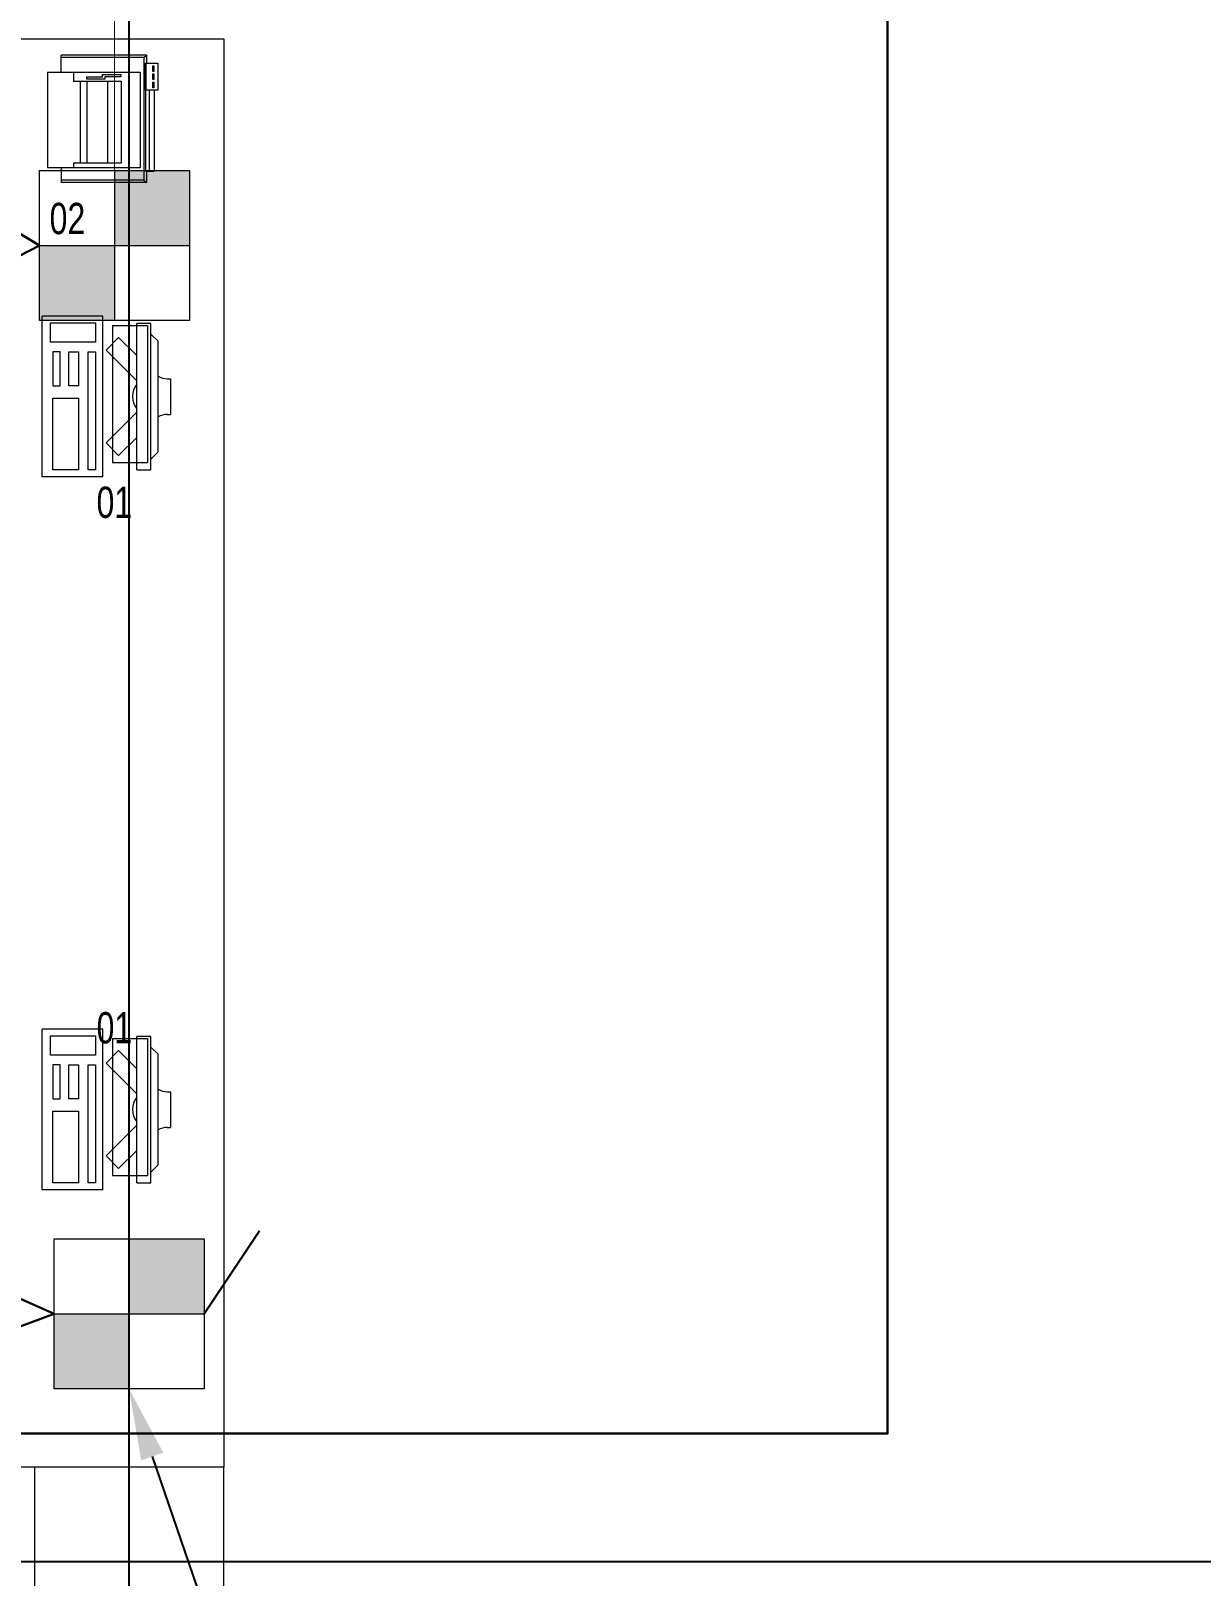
# Model space of a CAD drawing. Header units: metres. Extents: x 75097 to 220695, y -1557923 to -1361206.
# Drawn here: x 115288 to 118566, y -1469678 to -1465350 of the extents above; entities that cross this region are included whole.
import ezdxf
from ezdxf import colors
from ezdxf.entities.mleader import LeaderData, LeaderLine
from ezdxf.math import Vec2, Vec3

# ---------------------------------------------------------------- set-up
doc = ezdxf.new("R2010")
doc.units = ezdxf.units.M
doc.layers.get('0').update_dxf_attribs({"lineweight": 0})
doc.layers.add('A-100 - Copy$0$axes', color=8, linetype='Continuous')
for name, color, linetype, lineweight in [('A-100 - Copy$0$Medical Equipment and Furniture', 8, 'Continuous', 0), ('A-100 - Copy$0$Structure', 8, 'Continuous', 9), ('E-LG', 245, 'Continuous', 30)]:
    doc.layers.add(name, color=color, linetype=linetype, lineweight=lineweight)
doc.layers.add('E-POWR', color=7, linetype='Continuous', lineweight=9, true_color=0x4e7e3e)
doc.styles.add('A-100 - Copy$0$X3G_ENTITY_257CFD', font='swisscl.ttf', dxfattribs={"height": 200})
doc.styles.get("Standard").update_dxf_attribs({"font": 'GOTHIC.TTF'})

# ---------------------------------------------------------------- blocks, each defined once
blk = doc.blocks.new('FLOOR BOX')
at = {"layer": 'E-POWR'}
h = blk.add_hatch(color=256, dxfattribs=at)
h.dxf.hatch_style = 1
h.paths.add_polyline_path([(0, 300), (0, 0), (300, 0), (300, 300)])
h.paths.add_polyline_path([(0, -300), (0, 0), (-300, 0), (-300, -300)])
blk.add_lwpolyline([(-300, 300), (300, 300), (300, -300), (-300, -300)], close=True, dxfattribs=at)
for points in [[(0, 300), (0, -300)], [(-300, 0), (300, 0)]]:
    blk.add_lwpolyline(points, dxfattribs=at)
blk = doc.blocks.new('A-100 - Copy$0$ITCWLS1-P')
for p, q in [((-0.17, 0.45), (-0.17, 0)), ((-0.17, 0.45), (0, 0.45)), ((0, 0.45), (0, 0)), ((-0.3251, 0.38, 0), (-0.3051, 0.4, 0)), ((-0.2651, 0.43, 0), (-0.3051, 0.43, 0)), ((-0.3051, 0.43, 0), (-0.3051, 0.02, 0)), ((-0.197, 0.4094), (-0.295, 0.4094)), ((-0.295, 0.0264), (-0.295, 0.4094)), ((-0.2651, 0.43, 0), (-0.2651, 0.02, 0)), ((-0.197, 0.0264), (-0.197, 0.4094)), ((-0.1496, 0.4305), (-0.1291, 0.4305)), ((-0.1291, 0.4305), (-0.1291, 0.4089)), ((-0.3251, 0.38, 0), (-0.3251, 0.07, 0)), ((-0.3503, 0.275), (-0.3596, 0.275)), ((-0.3596, 0.175), (-0.3596, 0.275)), ((-0.3503, 0.175), (-0.3596, 0.175)), ((-0.3251, 0.07, 0), (-0.3051, 0.05, 0)), ((-0.3051, 0.02, 0), (-0.2651, 0.02, 0)), ((-0.197, 0.0264), (-0.295, 0.0264)), ((-0.17, 0), (0, 0))]:
    blk.add_line(p, q)
at = {"extrusion": (2.48281e-10, 3.18408e-10, -1)}
for p, q in [((-0.2651, 0.3395), (-0.2144, 0.3902)), ((-0.1791, 0.3548), (-0.2144, 0.3902)), ((-0.2651, 0.2688), (-0.1791, 0.3548))]:
    blk.add_line(p, q, dxfattribs=at)
at = {"extrusion": (2.48281e-10, -3.18408e-10, -1)}
for p, q in [((-0.2651, 0.1812), (-0.1791, 0.0952)), ((-0.2651, 0.1105), (-0.2144, 0.0598)), ((-0.1791, 0.0952), (-0.2144, 0.0598))]:
    blk.add_line(p, q, dxfattribs=at)
for points in [[(-0.1291, 0.4089), (-0.1291, 0.1), (-0.1496, 0.1), (-0.1496, 0.4305)], [(-0.1496, 0.1), (-0.1496, 0.1), (-0.1496, 0.1), (-0.1496, 0.1), (-0.1496, 0.1), (-0.1496, 0.1), (-0.1496, 0.1), (-0.1496, 0.1), (-0.1496, 0.1)], [(-0.1496, 0.1), (-0.1496, 0.1), (-0.1496, 0.1), (-0.1496, 0.1), (-0.1496, 0.1), (-0.1496, 0.1), (-0.1496, 0.1), (-0.1496, 0.1), (-0.1496, 0.1), (-0.1496, 0.1), (-0.1496, 0.1), (-0.1496, 0.1), (-0.1496, 0.1), (-0.1496, 0.1), (-0.1496, 0.1), (-0.1496, 0.1), (-0.1496, 0.1), (-0.1496, 0.1)], [(-0.1496, 0.1), (-0.1496, 0.1), (-0.1496, 0.1), (-0.1496, 0.1), (-0.1496, 0.1), (-0.1496, 0.1), (-0.1496, 0.1), (-0.1496, 0.1), (-0.1496, 0.1), (-0.1496, 0.1)], [(-0.1496, 0.1), (-0.1496, 0.1), (-0.1496, 0.1), (-0.1496, 0.1), (-0.1496, 0.1), (-0.1496, 0.1), (-0.1496, 0.1)], [(-0.1496, 0.1), (-0.1496, 0.1), (-0.1496, 0.1), (-0.1496, 0.1), (-0.1496, 0.1), (-0.1496, 0.1), (-0.1496, 0.1), (-0.1496, 0.1), (-0.1496, 0.1), (-0.1496, 0.1)], [(-0.1496, 0.1), (-0.1496, 0.1), (-0.1496, 0.1), (-0.1496, 0.1), (-0.1496, 0.1), (-0.1496, 0.1), (-0.1496, 0.1), (-0.1496, 0.1), (-0.1496, 0.1), (-0.1496, 0.1), (-0.1496, 0.1), (-0.1496, 0.1), (-0.1496, 0.1), (-0.1496, 0.1), (-0.1496, 0.1)], [(-0.1496, 0.1), (-0.1496, 0.1), (-0.1496, 0.1), (-0.1496, 0.1), (-0.1496, 0.1), (-0.1496, 0.1), (-0.1496, 0.1), (-0.1496, 0.1), (-0.1496, 0.1), (-0.1496, 0.1)], [(-0.1496, 0.1), (-0.1496, 0.1), (-0.1496, 0.1), (-0.1496, 0.1), (-0.1496, 0.1), (-0.1496, 0.1), (-0.1496, 0.1), (-0.1496, 0.1), (-0.1496, 0.1), (-0.1496, 0.1)], [(-0.1496, 0.1), (-0.1496, 0.1), (-0.1496, 0.1), (-0.1496, 0.1), (-0.1496, 0.1), (-0.1496, 0.1), (-0.1496, 0.1), (-0.1496, 0.1), (-0.1496, 0.1), (-0.1496, 0.1), (-0.1496, 0.1), (-0.1496, 0.1), (-0.1496, 0.1), (-0.1496, 0.1), (-0.1496, 0.1), (-0.1496, 0.1), (-0.1496, 0.1), (-0.1496, 0.1), (-0.1496, 0.1), (-0.1496, 0.1), (-0.1496, 0.1), (-0.1496, 0.1), (-0.1496, 0.1), (-0.1496, 0.1), (-0.1496, 0.1), (-0.1496, 0.1), (-0.1496, 0.1), (-0.1496, 0.1), (-0.1496, 0.1), (-0.1496, 0.1), (-0.1496, 0.1), (-0.1496, 0.1), (-0.1496, 0.1), (-0.1496, 0.1), (-0.1496, 0.1), (-0.1496, 0.1), (-0.1496, 0.1), (-0.1496, 0.1), (-0.1496, 0.1), (-0.1496, 0.1), (-0.1496, 0.1), (-0.1496, 0.1), (-0.1496, 0.1), (-0.1496, 0.1), (-0.1496, 0.1), (-0.1496, 0.1), (-0.1496, 0.1), (-0.1496, 0.1), (-0.1496, 0.1), (-0.1496, 0.1), (-0.1496, 0.1), (-0.1496, 0.1), (-0.1496, 0.1), (-0.1496, 0.1)], [(-0.1496, 0.1), (-0.1496, 0.1), (-0.1496, 0.1), (-0.1496, 0.1), (-0.1496, 0.1), (-0.1496, 0.1), (-0.1496, 0.1), (-0.1496, 0.1), (-0.1496, 0.1), (-0.1496, 0.1), (-0.1496, 0.1), (-0.1496, 0.1), (-0.1496, 0.1), (-0.1496, 0.1), (-0.1496, 0.1), (-0.1496, 0.1), (-0.1496, 0.1), (-0.1496, 0.1), (-0.1496, 0.1), (-0.1496, 0.1), (-0.1496, 0.1), (-0.1496, 0.1), (-0.1496, 0.1), (-0.1496, 0.1), (-0.1496, 0.1), (-0.1496, 0.1), (-0.1496, 0.1), (-0.1496, 0.1), (-0.1496, 0.1), (-0.1496, 0.1), (-0.1496, 0.1), (-0.1496, 0.1), (-0.1496, 0.1), (-0.1496, 0.1), (-0.1496, 0.1), (-0.1496, 0.1), (-0.1496, 0.1), (-0.1496, 0.1), (-0.1496, 0.1), (-0.1496, 0.1), (-0.1496, 0.1), (-0.1496, 0.1), (-0.1496, 0.1), (-0.1496, 0.1), (-0.1496, 0.1), (-0.1496, 0.1), (-0.1496, 0.1), (-0.1496, 0.1), (-0.1496, 0.1), (-0.1496, 0.1), (-0.1496, 0.1), (-0.1496, 0.1), (-0.1496, 0.1), (-0.1496, 0.1), (-0.1496, 0.1), (-0.1496, 0.1), (-0.1496, 0.1), (-0.1496, 0.1), (-0.1496, 0.1), (-0.1496, 0.1), (-0.1496, 0.1), (-0.1496, 0.1), (-0.1496, 0.1), (-0.1496, 0.1), (-0.1496, 0.1), (-0.1496, 0.1), (-0.1496, 0.1), (-0.1496, 0.1), (-0.1496, 0.1), (-0.1496, 0.1), (-0.1496, 0.1), (-0.1496, 0.1), (-0.1496, 0.1), (-0.1496, 0.1), (-0.1496, 0.1), (-0.1496, 0.1), (-0.1496, 0.1), (-0.1496, 0.1), (-0.1496, 0.1), (-0.1496, 0.1), (-0.1496, 0.1), (-0.1496, 0.1), (-0.1496, 0.1), (-0.1496, 0.1), (-0.1496, 0.1), (-0.1496, 0.1), (-0.1496, 0.1), (-0.1496, 0.1), (-0.1496, 0.1)], [(-0.1496, 0.1), (-0.1496, 0.1), (-0.1496, 0.1), (-0.1496, 0.1), (-0.1496, 0.1), (-0.1496, 0.1), (-0.1496, 0.1), (-0.1496, 0.1), (-0.1496, 0.1), (-0.1496, 0.1), (-0.1496, 0.1), (-0.1496, 0.1)], [(-0.1496, 0.1), (-0.1496, 0.1), (-0.1496, 0.1), (-0.1496, 0.1), (-0.1496, 0.1), (-0.1496, 0.1), (-0.1496, 0.1)], [(-0.1496, 0.1), (-0.1496, 0.1), (-0.1496, 0.1), (-0.1496, 0.1), (-0.1496, 0.1), (-0.1496, 0.1), (-0.1496, 0.1), (-0.1496, 0.1), (-0.1496, 0.1), (-0.1496, 0.1), (-0.1496, 0.1), (-0.1496, 0.1), (-0.1496, 0.1), (-0.1496, 0.1), (-0.1496, 0.1), (-0.1496, 0.1), (-0.1496, 0.1)], [(-0.1496, 0.1), (-0.1496, 0.1), (-0.1496, 0.1), (-0.1496, 0.1), (-0.1496, 0.1), (-0.1496, 0.1), (-0.1496, 0.1), (-0.1496, 0.1), (-0.1496, 0.1), (-0.1496, 0.1), (-0.1496, 0.1), (-0.1496, 0.1), (-0.1496, 0.1), (-0.1496, 0.1), (-0.1496, 0.1), (-0.1496, 0.1), (-0.1496, 0.1), (-0.1496, 0.1), (-0.1496, 0.1), (-0.1496, 0.1), (-0.1496, 0.1), (-0.1496, 0.1), (-0.1496, 0.1), (-0.1496, 0.1), (-0.1496, 0.1), (-0.1496, 0.1), (-0.1496, 0.1), (-0.1496, 0.1), (-0.1496, 0.1), (-0.1496, 0.1), (-0.1496, 0.1), (-0.1496, 0.1), (-0.1496, 0.1), (-0.1496, 0.1), (-0.1496, 0.1), (-0.1496, 0.1), (-0.1496, 0.1), (-0.1496, 0.1), (-0.1496, 0.1), (-0.1496, 0.1), (-0.1496, 0.1), (-0.1496, 0.1), (-0.1496, 0.1), (-0.1496, 0.1), (-0.1496, 0.1), (-0.1496, 0.1), (-0.1496, 0.1), (-0.1496, 0.1), (-0.1496, 0.1), (-0.1496, 0.1), (-0.1496, 0.1), (-0.1496, 0.1), (-0.1496, 0.1), (-0.1496, 0.1), (-0.1496, 0.1), (-0.1496, 0.1), (-0.1496, 0.1), (-0.1496, 0.1), (-0.1496, 0.1), (-0.1496, 0.1), (-0.1496, 0.1), (-0.1496, 0.1), (-0.1496, 0.1), (-0.1496, 0.1), (-0.1496, 0.1), (-0.1496, 0.1), (-0.1496, 0.1), (-0.1496, 0.1), (-0.1496, 0.1), (-0.1496, 0.1), (-0.1496, 0.1), (-0.1496, 0.1), (-0.1496, 0.1), (-0.1496, 0.1), (-0.1496, 0.1), (-0.1496, 0.1), (-0.1496, 0.1), (-0.1496, 0.1), (-0.1496, 0.1), (-0.1496, 0.1), (-0.1496, 0.1), (-0.1496, 0.1), (-0.1496, 0.1), (-0.1496, 0.1), (-0.1496, 0.1), (-0.1496, 0.1), (-0.1496, 0.1), (-0.1496, 0.1), (-0.1496, 0.1), (-0.1496, 0.1), (-0.1496, 0.1), (-0.1496, 0.1), (-0.1496, 0.1), (-0.1496, 0.1), (-0.1496, 0.1), (-0.1496, 0.1), (-0.1496, 0.1), (-0.1496, 0.1), (-0.1496, 0.1), (-0.1496, 0.1), (-0.1496, 0.1), (-0.1496, 0.1), (-0.1496, 0.1), (-0.1496, 0.1), (-0.1496, 0.1), (-0.1496, 0.1), (-0.1496, 0.1), (-0.1496, 0.1), (-0.1496, 0.1), (-0.1496, 0.1), (-0.1496, 0.1)], [(-0.1496, 0.1), (-0.1496, 0.1), (-0.1496, 0.1), (-0.1496, 0.1), (-0.1496, 0.1), (-0.1496, 0.1), (-0.1496, 0.1), (-0.1496, 0.1)]]:
    blk.add_lwpolyline(points)
for points in [[(-0.1019, 0.4305), (-0.0304, 0.4305), (-0.0304, 0.2294), (-0.1019, 0.2294)], [(-0.1019, 0.1954), (-0.0747, 0.1954), (-0.0747, 0.1), (-0.1019, 0.1)], [(-0.0304, 0.1954), (-0.0508, 0.1954), (-0.0508, 0.1), (-0.0304, 0.1)], [(-0.1496, 0.1), (-0.1496, 0.1), (-0.1496, 0.1), (-0.1496, 0.1), (-0.1496, 0.1), (-0.1496, 0.1), (-0.1496, 0.1), (-0.1496, 0.1), (-0.1496, 0.1), (-0.1496, 0.1), (-0.1496, 0.1), (-0.1496, 0.1), (-0.1496, 0.1), (-0.1496, 0.1), (-0.1496, 0.1), (-0.1496, 0.1), (-0.1496, 0.1), (-0.1496, 0.1), (-0.1496, 0.1), (-0.1496, 0.1), (-0.1496, 0.1), (-0.1496, 0.1), (-0.1496, 0.1), (-0.1496, 0.1), (-0.1496, 0.1), (-0.1496, 0.1), (-0.1496, 0.1), (-0.1496, 0.1), (-0.1496, 0.1), (-0.1496, 0.1), (-0.1496, 0.1), (-0.1496, 0.1), (-0.1496, 0.1), (-0.1496, 0.1), (-0.1496, 0.1), (-0.1496, 0.1), (-0.1496, 0.1), (-0.1496, 0.1), (-0.1496, 0.1), (-0.1496, 0.1), (-0.1496, 0.1), (-0.1496, 0.1), (-0.1496, 0.1), (-0.1496, 0.1), (-0.1496, 0.1), (-0.1496, 0.1), (-0.1496, 0.1), (-0.1496, 0.1), (-0.1496, 0.1), (-0.1496, 0.1), (-0.1496, 0.1), (-0.1496, 0.1), (-0.1496, 0.1), (-0.1496, 0.1), (-0.1496, 0.1), (-0.1496, 0.1), (-0.1496, 0.1), (-0.1496, 0.1), (-0.1496, 0.1), (-0.1496, 0.1), (-0.1496, 0.1), (-0.1496, 0.1), (-0.1496, 0.1), (-0.1496, 0.1), (-0.1496, 0.1), (-0.1496, 0.1), (-0.1496, 0.1), (-0.1496, 0.1), (-0.1496, 0.1), (-0.1496, 0.1), (-0.1496, 0.1), (-0.1496, 0.1), (-0.1496, 0.1), (-0.1496, 0.1), (-0.1496, 0.1), (-0.1496, 0.1), (-0.1496, 0.1), (-0.1496, 0.1), (-0.1496, 0.1), (-0.1496, 0.1), (-0.1496, 0.1), (-0.1496, 0.1), (-0.1496, 0.1), (-0.1496, 0.1), (-0.1496, 0.1), (-0.1496, 0.1), (-0.1496, 0.1), (-0.1496, 0.1), (-0.1496, 0.1), (-0.1496, 0.1), (-0.1496, 0.1), (-0.1496, 0.1), (-0.1496, 0.1), (-0.1496, 0.1), (-0.1496, 0.1), (-0.1496, 0.1), (-0.1496, 0.1), (-0.1496, 0.1), (-0.1496, 0.1), (-0.1496, 0.1), (-0.1496, 0.1), (-0.1496, 0.1), (-0.1496, 0.1), (-0.1496, 0.1), (-0.1496, 0.1), (-0.1496, 0.1), (-0.1496, 0.1), (-0.1496, 0.1), (-0.1496, 0.1), (-0.1496, 0.1), (-0.1496, 0.1), (-0.1496, 0.1), (-0.1496, 0.1), (-0.1496, 0.1), (-0.1496, 0.1), (-0.1496, 0.1), (-0.1496, 0.1), (-0.1496, 0.1), (-0.1496, 0.1), (-0.1496, 0.1), (-0.1496, 0.1), (-0.1496, 0.1), (-0.1496, 0.1), (-0.1496, 0.1), (-0.1496, 0.1), (-0.1496, 0.1), (-0.1496, 0.1), (-0.1496, 0.1), (-0.1496, 0.1), (-0.1496, 0.1), (-0.1496, 0.1), (-0.1496, 0.1), (-0.1496, 0.1), (-0.1496, 0.1), (-0.1496, 0.1), (-0.1496, 0.1), (-0.1496, 0.1), (-0.1496, 0.1), (-0.1496, 0.1), (-0.1496, 0.1), (-0.1496, 0.1), (-0.1496, 0.1), (-0.1496, 0.1), (-0.1496, 0.1), (-0.1496, 0.1), (-0.1496, 0.1), (-0.1496, 0.1), (-0.1496, 0.1), (-0.1496, 0.1), (-0.1496, 0.1), (-0.1496, 0.1), (-0.1496, 0.1), (-0.1496, 0.1), (-0.1496, 0.1), (-0.1496, 0.1), (-0.1496, 0.1), (-0.1496, 0.1), (-0.1496, 0.1), (-0.1496, 0.1), (-0.1496, 0.1), (-0.1496, 0.1), (-0.1496, 0.1), (-0.1496, 0.1), (-0.1496, 0.1), (-0.1496, 0.1), (-0.1496, 0.1), (-0.1496, 0.1), (-0.1496, 0.1), (-0.1496, 0.1), (-0.1496, 0.1), (-0.1496, 0.1), (-0.1496, 0.1), (-0.1496, 0.1), (-0.1496, 0.1), (-0.1496, 0.1), (-0.1496, 0.1), (-0.1496, 0.1), (-0.1496, 0.1), (-0.1496, 0.1), (-0.1496, 0.1), (-0.1496, 0.1), (-0.1496, 0.1), (-0.1496, 0.1), (-0.1496, 0.1), (-0.1496, 0.1), (-0.1496, 0.1), (-0.1496, 0.1), (-0.1496, 0.1), (-0.1496, 0.1), (-0.1496, 0.1), (-0.1496, 0.1), (-0.1496, 0.1), (-0.1496, 0.1), (-0.1496, 0.1), (-0.1496, 0.1), (-0.1496, 0.1), (-0.1496, 0.1), (-0.1496, 0.1), (-0.1496, 0.1), (-0.1496, 0.1), (-0.1496, 0.1), (-0.1496, 0.1), (-0.1496, 0.1), (-0.1496, 0.1), (-0.1496, 0.1), (-0.1496, 0.1), (-0.1496, 0.1), (-0.1496, 0.1), (-0.1496, 0.1), (-0.1496, 0.1), (-0.1496, 0.1), (-0.1496, 0.1), (-0.1496, 0.1), (-0.1496, 0.1), (-0.1496, 0.1), (-0.1496, 0.1), (-0.1496, 0.1), (-0.1496, 0.1), (-0.1496, 0.1), (-0.1496, 0.1), (-0.1496, 0.1), (-0.1496, 0.1), (-0.1496, 0.1), (-0.1496, 0.1), (-0.1496, 0.1), (-0.1496, 0.1), (-0.1496, 0.1), (-0.1496, 0.1), (-0.1496, 0.1), (-0.1496, 0.1), (-0.1496, 0.1), (-0.1496, 0.1), (-0.1496, 0.1), (-0.1496, 0.1), (-0.1496, 0.1), (-0.1496, 0.1), (-0.1496, 0.1), (-0.1496, 0.1), (-0.1496, 0.1), (-0.1496, 0.1), (-0.1496, 0.1), (-0.1496, 0.1), (-0.1496, 0.1), (-0.1496, 0.1), (-0.1496, 0.1), (-0.1496, 0.1), (-0.1496, 0.1), (-0.1496, 0.1), (-0.1496, 0.1), (-0.1496, 0.1), (-0.1496, 0.1), (-0.1496, 0.1), (-0.1496, 0.1), (-0.1496, 0.1), (-0.1496, 0.1), (-0.1496, 0.1), (-0.1496, 0.1), (-0.1496, 0.1), (-0.1496, 0.1), (-0.1496, 0.1), (-0.1496, 0.1), (-0.1496, 0.1), (-0.1496, 0.1), (-0.1496, 0.1), (-0.1496, 0.1), (-0.1496, 0.1), (-0.1496, 0.1), (-0.1496, 0.1), (-0.1496, 0.1), (-0.1496, 0.1), (-0.1496, 0.1), (-0.1496, 0.1), (-0.1496, 0.1), (-0.1496, 0.1), (-0.1496, 0.1), (-0.1496, 0.1), (-0.1496, 0.1)], [(-0.1496, 0.1), (-0.1496, 0.1), (-0.1496, 0.1), (-0.1496, 0.1), (-0.1496, 0.1), (-0.1496, 0.1), (-0.1496, 0.1), (-0.1496, 0.1), (-0.1496, 0.1), (-0.1496, 0.1), (-0.1496, 0.1), (-0.1496, 0.1), (-0.1496, 0.1), (-0.1496, 0.1), (-0.1496, 0.1), (-0.1496, 0.1), (-0.1496, 0.1), (-0.1496, 0.1), (-0.1496, 0.1), (-0.1496, 0.1), (-0.1496, 0.1), (-0.1496, 0.1), (-0.1496, 0.1), (-0.1496, 0.1), (-0.1496, 0.1), (-0.1496, 0.1), (-0.1496, 0.1), (-0.1496, 0.1), (-0.1496, 0.1), (-0.1496, 0.1), (-0.1496, 0.1), (-0.1496, 0.1), (-0.1496, 0.1), (-0.1496, 0.1), (-0.1496, 0.1), (-0.1496, 0.1), (-0.1496, 0.1), (-0.1496, 0.1), (-0.1496, 0.1), (-0.1496, 0.1), (-0.1496, 0.1), (-0.1496, 0.1), (-0.1496, 0.1), (-0.1496, 0.1), (-0.1496, 0.1), (-0.1496, 0.1), (-0.1496, 0.1), (-0.1496, 0.1), (-0.1496, 0.1), (-0.1496, 0.1), (-0.1496, 0.1), (-0.1496, 0.1), (-0.1496, 0.1), (-0.1496, 0.1), (-0.1496, 0.1), (-0.1496, 0.1), (-0.1496, 0.1), (-0.1496, 0.1), (-0.1496, 0.1), (-0.1496, 0.1), (-0.1496, 0.1), (-0.1496, 0.1), (-0.1496, 0.1), (-0.1496, 0.1), (-0.1496, 0.1), (-0.1496, 0.1), (-0.1496, 0.1), (-0.1496, 0.1), (-0.1496, 0.1), (-0.1496, 0.1), (-0.1496, 0.1), (-0.1496, 0.1), (-0.1496, 0.1), (-0.1496, 0.1), (-0.1496, 0.1), (-0.1496, 0.1), (-0.1496, 0.1), (-0.1496, 0.1), (-0.1496, 0.1), (-0.1496, 0.1), (-0.1496, 0.1), (-0.1496, 0.1), (-0.1496, 0.1), (-0.1496, 0.1), (-0.1496, 0.1), (-0.1496, 0.1), (-0.1496, 0.1), (-0.1496, 0.1), (-0.1496, 0.1), (-0.1496, 0.1), (-0.1496, 0.1), (-0.1496, 0.1), (-0.1496, 0.1), (-0.1496, 0.1), (-0.1496, 0.1), (-0.1496, 0.1), (-0.1496, 0.1), (-0.1496, 0.1), (-0.1496, 0.1), (-0.1496, 0.1), (-0.1496, 0.1), (-0.1496, 0.1), (-0.1496, 0.1), (-0.1496, 0.1), (-0.1496, 0.1), (-0.1496, 0.1), (-0.1496, 0.1), (-0.1496, 0.1), (-0.1496, 0.1), (-0.1496, 0.1), (-0.1496, 0.1), (-0.1496, 0.1), (-0.1496, 0.1), (-0.1496, 0.1), (-0.1496, 0.1), (-0.1496, 0.1), (-0.1496, 0.1), (-0.1496, 0.1), (-0.1496, 0.1), (-0.1496, 0.1), (-0.1496, 0.1), (-0.1496, 0.1), (-0.1496, 0.1), (-0.1496, 0.1), (-0.1496, 0.1), (-0.1496, 0.1), (-0.1496, 0.1), (-0.1496, 0.1), (-0.1496, 0.1), (-0.1496, 0.1), (-0.1496, 0.1), (-0.1496, 0.1), (-0.1496, 0.1), (-0.1496, 0.1), (-0.1496, 0.1), (-0.1496, 0.1), (-0.1496, 0.1), (-0.1496, 0.1), (-0.1496, 0.1), (-0.1496, 0.1), (-0.1496, 0.1), (-0.1496, 0.1), (-0.1496, 0.1), (-0.1496, 0.1), (-0.1496, 0.1), (-0.1496, 0.1), (-0.1496, 0.1), (-0.1496, 0.1), (-0.1496, 0.1), (-0.1496, 0.1), (-0.1496, 0.1), (-0.1496, 0.1), (-0.1496, 0.1), (-0.1496, 0.1), (-0.1496, 0.1), (-0.1496, 0.1), (-0.1496, 0.1), (-0.1496, 0.1), (-0.1496, 0.1), (-0.1496, 0.1), (-0.1496, 0.1), (-0.1496, 0.1), (-0.1496, 0.1), (-0.1496, 0.1), (-0.1496, 0.1), (-0.1496, 0.1), (-0.1496, 0.1), (-0.1496, 0.1), (-0.1496, 0.1), (-0.1496, 0.1), (-0.1496, 0.1), (-0.1496, 0.1), (-0.1496, 0.1), (-0.1496, 0.1), (-0.1496, 0.1), (-0.1496, 0.1), (-0.1496, 0.1), (-0.1496, 0.1), (-0.1496, 0.1), (-0.1496, 0.1), (-0.1496, 0.1), (-0.1496, 0.1), (-0.1496, 0.1), (-0.1496, 0.1), (-0.1496, 0.1), (-0.1496, 0.1), (-0.1496, 0.1), (-0.1496, 0.1), (-0.1496, 0.1), (-0.1496, 0.1), (-0.1496, 0.1), (-0.1496, 0.1), (-0.1496, 0.1), (-0.1496, 0.1), (-0.1496, 0.1), (-0.1496, 0.1), (-0.1496, 0.1), (-0.1496, 0.1), (-0.1496, 0.1), (-0.1496, 0.1), (-0.1496, 0.1), (-0.1496, 0.1), (-0.1496, 0.1), (-0.1496, 0.1), (-0.1496, 0.1), (-0.1496, 0.1), (-0.1496, 0.1), (-0.1496, 0.1), (-0.1496, 0.1), (-0.1496, 0.1), (-0.1496, 0.1), (-0.1496, 0.1), (-0.1496, 0.1), (-0.1496, 0.1)], [(-0.1496, 0.1), (-0.1496, 0.1), (-0.1496, 0.1), (-0.1496, 0.1), (-0.1496, 0.1), (-0.1496, 0.1), (-0.1496, 0.1), (-0.1496, 0.1), (-0.1496, 0.1), (-0.1496, 0.1), (-0.1496, 0.1), (-0.1496, 0.1), (-0.1496, 0.1), (-0.1496, 0.1), (-0.1496, 0.1), (-0.1496, 0.1), (-0.1496, 0.1), (-0.1496, 0.1), (-0.1496, 0.1), (-0.1496, 0.1), (-0.1496, 0.1), (-0.1496, 0.1), (-0.1496, 0.1), (-0.1496, 0.1), (-0.1496, 0.1), (-0.1496, 0.1), (-0.1496, 0.1), (-0.1496, 0.1), (-0.1496, 0.1), (-0.1496, 0.1), (-0.1496, 0.1), (-0.1496, 0.1), (-0.1496, 0.1), (-0.1496, 0.1), (-0.1496, 0.1), (-0.1496, 0.1), (-0.1496, 0.1), (-0.1496, 0.1), (-0.1496, 0.1), (-0.1496, 0.1), (-0.1496, 0.1), (-0.1496, 0.1), (-0.1496, 0.1), (-0.1496, 0.1), (-0.1496, 0.1), (-0.1496, 0.1), (-0.1496, 0.1), (-0.1496, 0.1), (-0.1496, 0.1), (-0.1496, 0.1), (-0.1496, 0.1), (-0.1496, 0.1), (-0.1496, 0.1), (-0.1496, 0.1), (-0.1496, 0.1), (-0.1496, 0.1), (-0.1496, 0.1), (-0.1496, 0.1), (-0.1496, 0.1), (-0.1496, 0.1), (-0.1496, 0.1), (-0.1496, 0.1), (-0.1496, 0.1), (-0.1496, 0.1), (-0.1496, 0.1), (-0.1496, 0.1), (-0.1496, 0.1), (-0.1496, 0.1), (-0.1496, 0.1), (-0.1496, 0.1), (-0.1496, 0.1), (-0.1496, 0.1), (-0.1496, 0.1), (-0.1496, 0.1), (-0.1496, 0.1), (-0.1496, 0.1), (-0.1496, 0.1), (-0.1496, 0.1), (-0.1496, 0.1), (-0.1496, 0.1), (-0.1496, 0.1), (-0.1496, 0.1), (-0.1496, 0.1), (-0.1496, 0.1), (-0.1496, 0.1), (-0.1496, 0.1), (-0.1496, 0.1), (-0.1496, 0.1), (-0.1496, 0.1), (-0.1496, 0.1), (-0.1496, 0.1), (-0.1496, 0.1), (-0.1496, 0.1), (-0.1496, 0.1), (-0.1496, 0.1), (-0.1496, 0.1), (-0.1496, 0.1), (-0.1496, 0.1), (-0.1496, 0.1), (-0.1496, 0.1), (-0.1496, 0.1), (-0.1496, 0.1), (-0.1496, 0.1), (-0.1496, 0.1), (-0.1496, 0.1), (-0.1496, 0.1), (-0.1496, 0.1), (-0.1496, 0.1), (-0.1496, 0.1), (-0.1496, 0.1), (-0.1496, 0.1), (-0.1496, 0.1), (-0.1496, 0.1), (-0.1496, 0.1), (-0.1496, 0.1), (-0.1496, 0.1), (-0.1496, 0.1), (-0.1496, 0.1), (-0.1496, 0.1), (-0.1496, 0.1), (-0.1496, 0.1), (-0.1496, 0.1), (-0.1496, 0.1), (-0.1496, 0.1), (-0.1496, 0.1), (-0.1496, 0.1), (-0.1496, 0.1), (-0.1496, 0.1), (-0.1496, 0.1), (-0.1496, 0.1), (-0.1496, 0.1), (-0.1496, 0.1), (-0.1496, 0.1), (-0.1496, 0.1), (-0.1496, 0.1), (-0.1496, 0.1), (-0.1496, 0.1), (-0.1496, 0.1), (-0.1496, 0.1), (-0.1496, 0.1), (-0.1496, 0.1), (-0.1496, 0.1), (-0.1496, 0.1), (-0.1496, 0.1), (-0.1496, 0.1), (-0.1496, 0.1), (-0.1496, 0.1), (-0.1496, 0.1), (-0.1496, 0.1), (-0.1496, 0.1), (-0.1496, 0.1), (-0.1496, 0.1), (-0.1496, 0.1), (-0.1496, 0.1), (-0.1496, 0.1), (-0.1496, 0.1), (-0.1496, 0.1), (-0.1496, 0.1), (-0.1496, 0.1), (-0.1496, 0.1), (-0.1496, 0.1), (-0.1496, 0.1), (-0.1496, 0.1), (-0.1496, 0.1), (-0.1496, 0.1), (-0.1496, 0.1), (-0.1496, 0.1), (-0.1496, 0.1), (-0.1496, 0.1), (-0.1496, 0.1), (-0.1496, 0.1), (-0.1496, 0.1), (-0.1496, 0.1), (-0.1496, 0.1), (-0.1496, 0.1), (-0.1496, 0.1), (-0.1496, 0.1), (-0.1496, 0.1), (-0.1496, 0.1), (-0.1496, 0.1), (-0.1496, 0.1), (-0.1496, 0.1), (-0.1496, 0.1), (-0.1496, 0.1), (-0.1496, 0.1), (-0.1496, 0.1), (-0.1496, 0.1), (-0.1496, 0.1), (-0.1496, 0.1), (-0.1496, 0.1), (-0.1496, 0.1), (-0.1496, 0.1), (-0.1496, 0.1), (-0.1496, 0.1), (-0.1496, 0.1), (-0.1496, 0.1), (-0.1496, 0.1), (-0.1496, 0.1), (-0.1496, 0.1), (-0.1496, 0.1), (-0.1496, 0.1), (-0.1496, 0.1), (-0.1496, 0.1), (-0.1496, 0.1), (-0.1496, 0.1), (-0.1496, 0.1), (-0.1496, 0.1), (-0.1496, 0.1), (-0.1496, 0.1), (-0.1496, 0.1), (-0.1496, 0.1), (-0.1496, 0.1), (-0.1496, 0.1), (-0.1496, 0.1), (-0.1496, 0.1), (-0.1496, 0.1), (-0.1496, 0.1), (-0.1496, 0.1), (-0.1496, 0.1)], [(-0.1496, 0.0727), (-0.0236, 0.0727), (-0.0236, 0.0182), (-0.1496, 0.0182)]]:
    blk.add_lwpolyline(points, close=True)
for centre, radius, start, end in [((-0.3503, 0.325), 0.05, 270, 300.3093), ((-0.3089, 0.225), 0.0556, 321.9431, 38.0569), ((-0.3503, 0.125), 0.05, 59.6907, 90)]:
    blk.add_arc(centre, radius, start, end)
blk = doc.blocks.new('A-100 - Copy$0$ITPPLT2C-P')
for p, q in [((0, 0), (0, -0.2262)), ((0.0252, 0), (0, 0)), ((0.0139, 0), (0.0139, -0.2262)), ((0.0252, 0), (0.0139, 0)), ((0.0229, 0.0318), (0.2618, 0.0318)), ((0.0304, 0.0256), (0.0229, 0.0318)), ((0.0229, 0), (0.0229, 0.0318)), ((0.0252, -0.2262), (0.0252, 0)), ((0.0304, -0.3182), (0.0304, 0.0256)), ((0.0304, 0.0256), (0.2618, 0.0256)), ((0.2618, -0.0096), (0.2618, 0.0318)), ((0.0401, -0.2769), (0.0401, -0.0096)), ((0.3, -0.0096), (0.0401, -0.0096)), ((0.0939, -0.2515), (0.0939, -0.0222)), ((0.0939, -0.0222), (0.2274, -0.0222)), ((0.1321, -0.2515), (0.1321, -0.0222)), ((0.1894, -0.2515), (0.1894, -0.0222)), ((0.2082, -0.2515), (0.2082, -0.0222)), ((0.2274, -0.0222), (0.2274, -0.0096)), ((0.3, -0.2769), (0.3, -0.0096)), ((-0.0091, -0.2262), (0.0267, -0.2262)), ((-0.0091, -0.3023), (-0.0091, -0.2262)), ((-0.0087, -0.2262), (0.0236, -0.2262)), ((-0.0087, -0.3023), (-0.0087, -0.2262)), ((0, -0.2262), (0.0252, -0.2262)), ((0.0023, -0.2495), (0.0023, -0.2334)), ((0.0023, -0.2334), (0.0045, -0.2334)), ((0.0045, -0.2495), (0.0023, -0.2495)), ((0.0023, -0.2721), (0.0023, -0.2562)), ((0.0023, -0.2562), (0.0045, -0.2562)), ((0.0045, -0.2334), (0.0045, -0.2495)), ((0.0045, -0.2562), (0.0045, -0.2721)), ((0.0139, -0.2262), (0.0252, -0.2262)), ((0.0236, -0.2262), (0.0236, -0.3023)), ((0.0267, -0.2262), (0.0267, -0.3023)), ((0.2274, -0.2515), (0.0939, -0.2515)), ((0.1395, -0.2575), (0.19, -0.2575)), ((0.1395, -0.2641), (0.1395, -0.2575)), ((0.19, -0.2575), (0.19, -0.2641)), ((0.2274, -0.2769), (0.2274, -0.2515)), ((0.0267, -0.3023), (-0.0091, -0.3023)), ((0.0236, -0.3023), (-0.0087, -0.3023)), ((0.0045, -0.2721), (0.0023, -0.2721)), ((0.0023, -0.295), (0.0023, -0.2793)), ((0.0023, -0.2793), (0.0045, -0.2793)), ((0.0045, -0.295), (0.0023, -0.295)), ((0.0045, -0.2793), (0.0045, -0.295)), ((0.0229, -0.3246), (0.0229, -0.3023)), ((0.3, -0.2769), (0.0401, -0.2769)), ((0.0947, -0.2701), (0.0947, -0.2641)), ((0.0947, -0.2641), (0.1395, -0.2641)), ((0.1457, -0.2701), (0.0947, -0.2701)), ((0.19, -0.2641), (0.1457, -0.2641)), ((0.1457, -0.2641), (0.1457, -0.2701)), ((0.2618, -0.2769), (0.2618, -0.3246)), ((0.0304, -0.3182), (0.0229, -0.3246)), ((0.0229, -0.3246), (0.2618, -0.3246)), ((0.0304, -0.3182), (0.2618, -0.3182))]:
    blk.add_line(p, q)
blk = doc.blocks.new('A-100 - Copy')
at = {"layer": 'A-100 - Copy$0$axes'}
for p, q in [((115563.3, -1477297.4, 0), (115563.3, -1366771.9, 0)), ((115563.3, -1477297.4, 0), (115563.3, -1366771.9, 0)), ((215795, -1469637.7, 2.4), (83877.8, -1469637.7, 2.4))]:
    blk.add_line(p, q, dxfattribs=at)
at = {"layer": 'A-100 - Copy$0$Medical Equipment and Furniture', "elevation": 1.2}
blk.add_lwpolyline([(115828.3, -1465372.7), (115828.3, -1469372.7), (115128.3, -1469372.7), (115128.3, -1465372.7), (115828.3, -1465372.7)], dxfattribs=at)
at = {"layer": 'A-100 - Copy$0$Structure', "elevation": 1.2}
blk.add_lwpolyline([(115298.3, -1469902.7), (115828.3, -1469902.7), (115828.3, -1469372.7), (115298.3, -1469372.7)], close=True, dxfattribs=at)
at = {"layer": 'A-100 - Copy$0$Medical Equipment and Furniture', "extrusion": (1.19875e-18, -8.17187e-07, -1), "xscale": -1000.000000000003, "yscale": 1000.000000000008, "zscale": 1000.000000000003, "rotation": 180}
blk.add_blockref('A-100 - Copy$0$ITPPLT2C-P', (-115634.7, -1465742.9, 0), dxfattribs=at)
at = {"layer": 'A-100 - Copy$0$Medical Equipment and Furniture', "extrusion": (2.20203e-06, -2.34751e-05, 1), "xscale": 1000.000000000007, "yscale": 1000.000000000007, "zscale": 1000.000000000007, "rotation": 179.9985892363079}
for p in [(115319.6, -1466149.3, 35.9), (115319.6, -1468146.1, 36)]:
    blk.add_blockref('A-100 - Copy$0$ITCWLS1-P', p, dxfattribs=at)
at = {"layer": 'A-100 - Copy$0$Medical Equipment and Furniture', "char_height": 87.47, "width": 82.543, "attachment_point": 2, "style": 'A-100 - Copy$0$X3G_ENTITY_257CFD'}
for s, insert in [('02', (115390.6, -1465831.9, 1.2)), ('01', (115522.1, -1466626.7, 1.2)), ('01', (115522.1, -1468098.3, 1.2))]:
    blk.add_mtext(s, dxfattribs=dict(at, insert=insert))

msp = doc.modelspace()

# ---------------------------------------------------------------- linework, layer by layer
at = {"layer": 'E-LG', "color": 1}
msp.add_lwpolyline([(95918.6, -1465252.9), (115237, -1465252.9), (115237, -1465905.8), (115312.2, -1465951), (115227.4, -1465994.9), (115227.4, -1468887.4), (115353.3, -1468943.6), (115222.3, -1468991.3), (115222.3, -1469278.5), (117688, -1469278.5), (117688, -1457043.1), (117707.4, -1457137.3), (119892.6, -1457137.3), (120092.1, -1457027.5), (120092.1, -1469278.5), (145729.7, -1469278.5), (145828.3, -1469612.5), (145828.3, -1469267.5), (145828.3, -1465482), (145334.4, -1465482), (145278.1, -1465376.4)], dxfattribs=at)
at = {"layer": 'E-LG', "elevation": 0}
msp.add_lwpolyline([(115773.3, -1468943.6), (115928.9, -1468711.2)], dxfattribs=at)
at = {"layer": 'E-POWR', "const_width": 3}
msp.add_lwpolyline([(115522.2, -1465741), (115522.2, -1464236.2), (117546.6, -1464236.2), (122230.3, -1464236.2), (125149.3, -1464237.3), (127909, -1464237.3), (130816.6, -1464237.3)], dxfattribs=at)
at = {"layer": 'E-POWR', "const_width": 3, "elevation": 0}
msp.add_lwpolyline([(115563.3, -1469153.6), (115563.3, -1470751.5), (126478.5, -1470776.2), (127259, -1470773.1), (129500.1, -1470778.2), (132911.8, -1470778.2), (132911.9, -1467788.1)], dxfattribs=at)

# ---------------------------------------------------------------- block references
at = {"layer": 'E-POWR', "color": 87, "true_color": 0x4c7b3d, "xscale": 0.7, "yscale": 0.7, "zscale": 0.7}
for p in [(115522.2, -1465951), (115563.3, -1468943.6, 0)]:
    msp.add_blockref('FLOOR BOX', p, dxfattribs=at)

# ---------------------------------------------------------------- leaders
at = {"layer": 'E-POWR'}
ml = msp.add_multileader_mtext('Standard', dxfattribs=at)
ml.set_content('#Y5\\PTO PP-04', color=256)
ml.set_leader_properties()
ml.build(insert=Vec2(0, 0))
ml.multileader.update_dxf_attribs({"text_right_attachment_type": 6, "dogleg_length": 200, "arrow_head_size": 200})
ctx = ml.context
ctx.base_point, ctx.char_height, ctx.arrow_head_size, ctx.landing_gap_size, ctx.plane_origin = Vec3(116165.5, -1470326.9, 1.2), 150, 200, 0.09, Vec3(116804.6, -1471410.5, 1.2)
ctx.right_attachment = 6
notes = []
notes.append((ctx, [(0, (1, 1, 0), (115965.5, -1470326.9, 1.2), (1, 0), 200, [(0, [(115563.3, -1469153.6, 1.2)], 0, [])])]))
ctx.mtext.insert, ctx.mtext.flow_direction = Vec3(116165.6, -1470250.1, 1.2), 5
for ctx, leaders in notes:
    for number, flags, end, landing, length, lines in leaders:
        leader = LeaderData()
        leader.index, (leader.has_last_leader_line, leader.has_dogleg_vector, leader.attachment_direction) = number, flags
        leader.last_leader_point, leader.dogleg_vector, leader.dogleg_length = Vec3(end), Vec3(landing), length
        for number, points, colour, breaks in lines:
            line = LeaderLine()
            line.index, line.vertices, line.color, line.breaks = number, Vec3.list(points), colors.encode_raw_color(colour), breaks
            leader.lines.append(line)
        ctx.leaders.append(leader)

# ---------------------------------------------------------------- next in the draw order: block references
msp.add_blockref('A-100 - Copy', (0, 0))

doc.saveas('drawing.dxf')
